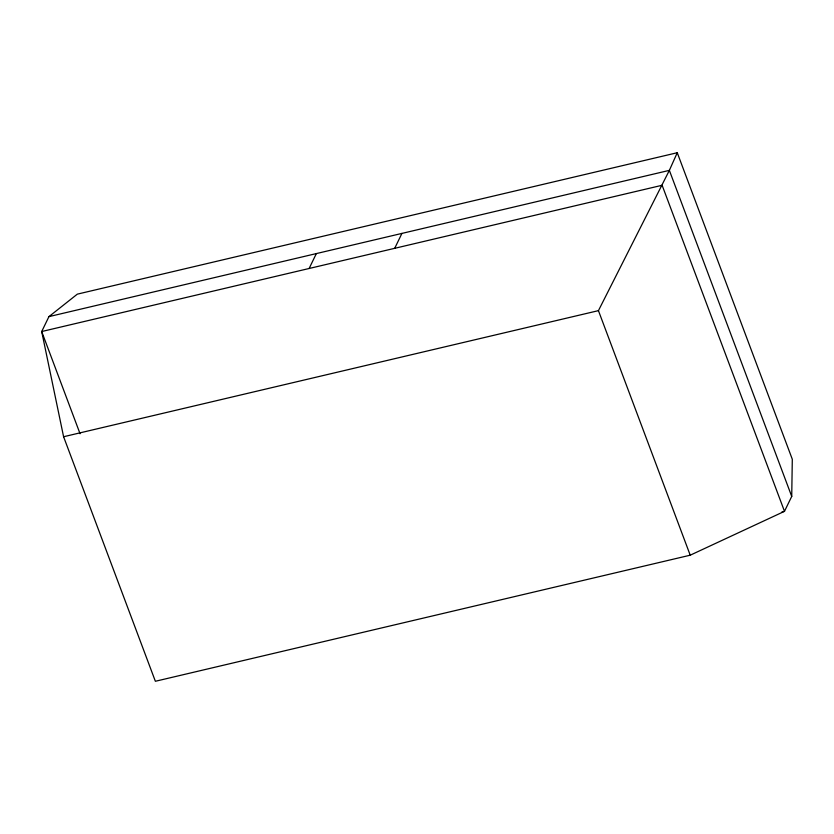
<?xml version="1.0" encoding="UTF-8"?>
<svg xmlns="http://www.w3.org/2000/svg" width="834" height="834" viewBox="0 0 834 834"><rect width="100%" height="100%" fill="white"/><g stroke="black" fill="none" stroke-linecap="round" stroke-linejoin="round"><path stroke-width="1.25" d="M791.727 496.418L792.3 459.263L677.26 152.726L77.322 294.152L48.935 316.628L41.7 331.536L63.593 436.735L155.364 681.274L690.218 555.194L784.492 511.325L791.727 496.418L669.358 170.365L677.26 152.726M309.122 268.485L316.357 253.578M394.701 248.313L401.936 233.405M690.218 555.194L598.437 310.644L669.358 170.365L48.935 316.628M63.593 436.735L598.437 310.644M781.969 511.92L784.492 511.325L662.123 185.273L41.7 331.536L80.054 433.732"/></g></svg>
